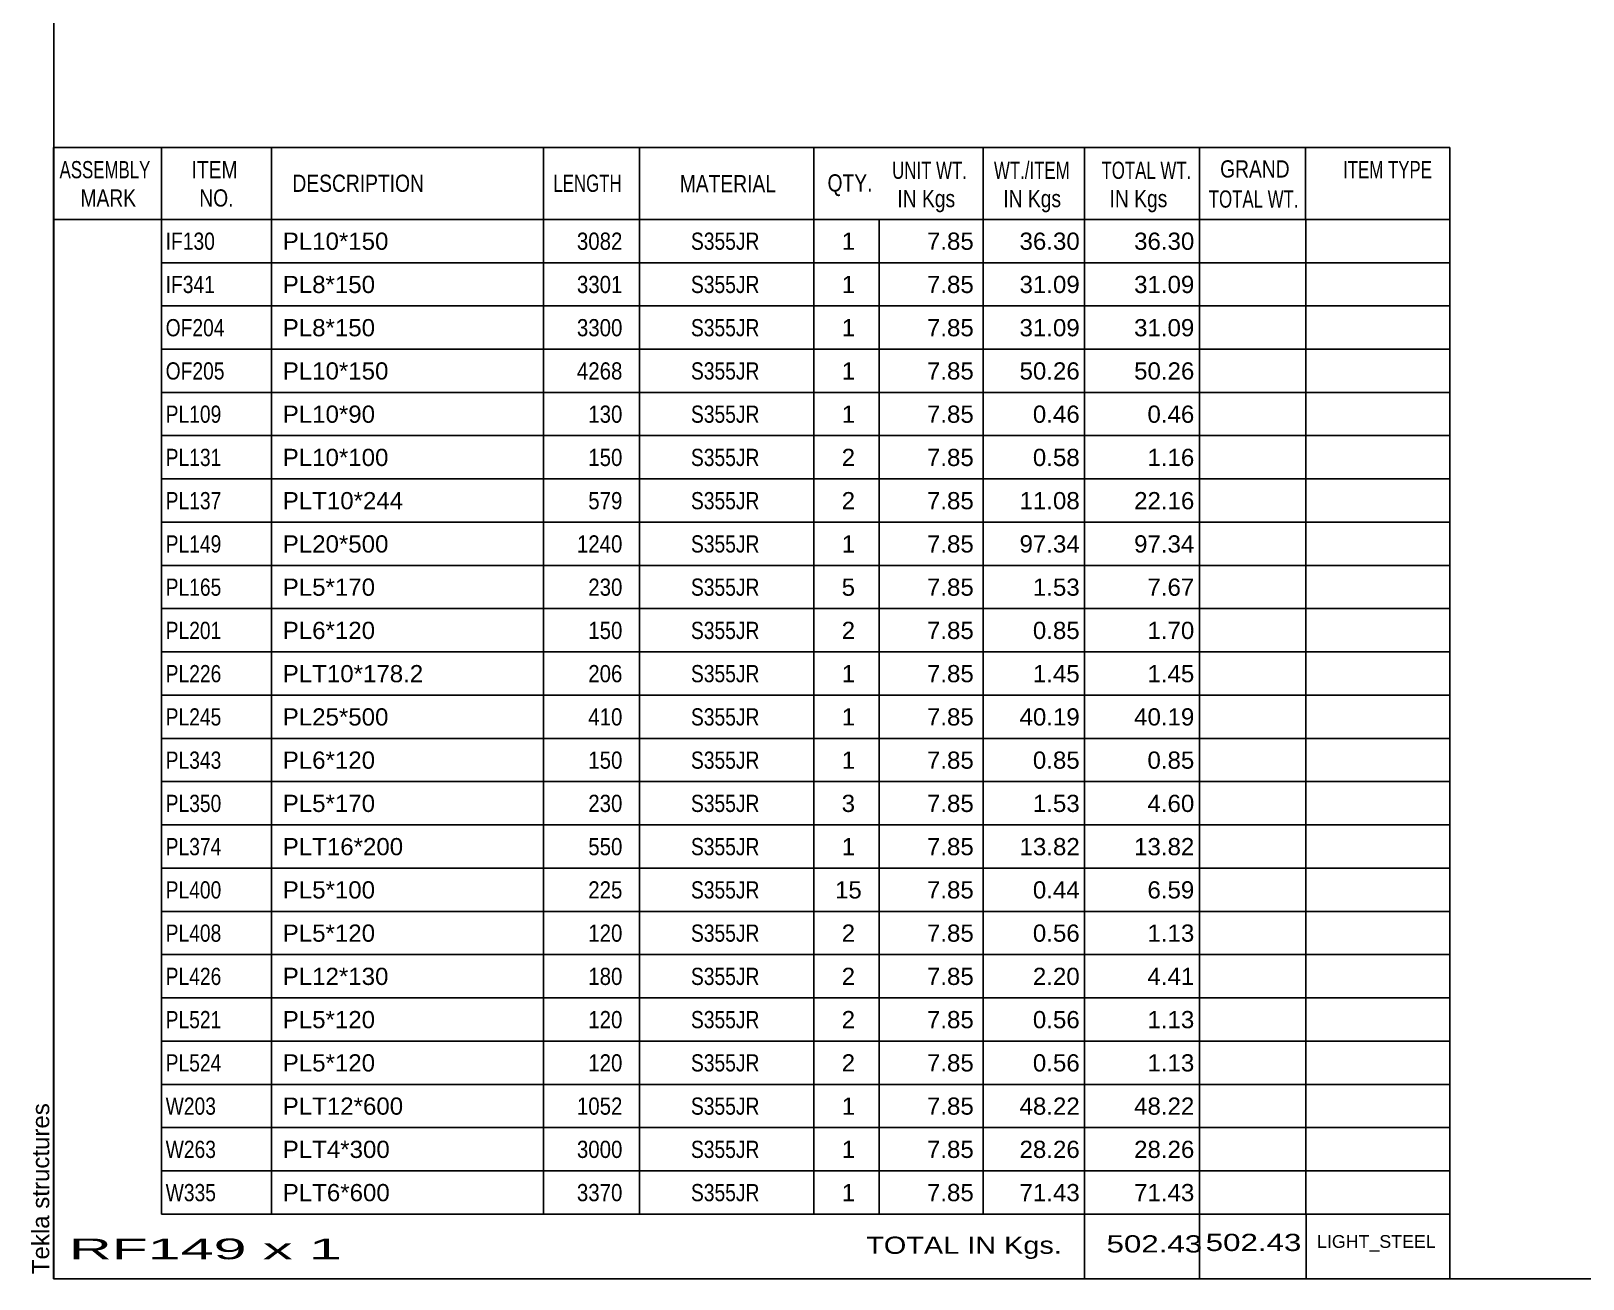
# Model space of a CAD drawing. Header units: millimetres. Extents: x -37 to 366, y -198 to 79.
# Drawn here: x -37 to 135.2, y -197.6 to -59.1 of the extents above; entities that cross this region are included whole.
import ezdxf

# ---------------------------------------------------------------- set-up
doc = ezdxf.new("R2010")
doc.units = ezdxf.units.MM
doc.styles.add('Arial', font='ARIAL.TTF', dxfattribs={"height": 0.2})

# ---------------------------------------------------------------- blocks, each defined once
blk = doc.blocks.new('Unknown-627304278-1201')
at = {"color": 5, "linetype": 'Continuous'}
for p, q in [((-34.48, 79.41), (-34.48, -197.59)), ((-34.48, -197.59), (365.52, -197.59))]:
    blk.add_line(p, q, dxfattribs=at)
at = {"color": 174, "linetype": 'Continuous', "style": 'Arial'}
blk.add_text('Tekla structures', height=1.9102, rotation=90, dxfattribs=at).set_placement((-34.98, -197.09))
blk = doc.blocks.new('CBS_BOM-627304278-12720')
at = {"color": 7, "linetype": 'Continuous'}
for p, q in [((-34.51, -80.02), (-34.51, -72.02)), ((-34.51, -72.02), (120.41, -72.02)), ((-22.51, -80.02), (-22.51, -72.02)), ((-10.32, -80.02), (-10.32, -72.02)), ((19.84, -80.02), (19.84, -72.02)), ((30.52, -80.02), (30.52, -72.02)), ((49.84, -80.02), (49.84, -72.02)), ((68.64, -80.02), (68.64, -72.02)), ((79.85, -80.02), (79.85, -72.02)), ((92.64, -80.02), (92.64, -72.02)), ((104.39, -80.02), (104.39, -72.02)), ((120.41, -72.03), (120.4, -80.01)), ((-34.51, -80.02), (120.41, -80.02)), ((-34.51, -84.82), (-34.51, -80.02)), ((-22.51, -84.82), (-22.51, -80.02)), ((-10.32, -84.82), (-10.32, -80.02)), ((19.84, -84.82), (19.84, -80.02)), ((30.52, -84.82), (30.52, -80.02)), ((49.84, -84.82), (49.84, -80.02)), ((57.1, -84.82), (57.1, -80.02)), ((68.64, -84.82), (68.64, -80.02)), ((79.85, -84.82), (79.85, -80.02)), ((92.64, -84.82), (92.64, -80.02)), ((104.4, -84.82), (104.4, -80.02)), ((120.41, -80.03), (120.41, -84.82)), ((-34.51, -89.62), (-34.51, -84.82)), ((-22.51, -84.82), (120.41, -84.82)), ((-22.51, -89.62), (-22.51, -84.82)), ((-10.32, -89.62), (-10.32, -84.82)), ((19.84, -89.62), (19.84, -84.82)), ((30.52, -89.62), (30.52, -84.82)), ((49.84, -89.62), (49.84, -84.82)), ((57.1, -89.62), (57.1, -84.82)), ((68.64, -89.62), (68.64, -84.82)), ((79.85, -89.62), (79.85, -84.82)), ((92.64, -89.62), (92.64, -84.82)), ((104.4, -89.62), (104.4, -84.82)), ((120.41, -84.83), (120.41, -89.62)), ((-34.51, -94.42), (-34.51, -89.62)), ((-22.51, -89.62), (120.41, -89.62)), ((-22.51, -94.42), (-22.51, -89.62)), ((-10.32, -94.42), (-10.32, -89.62)), ((19.84, -94.42), (19.84, -89.62)), ((30.52, -94.42), (30.52, -89.62)), ((49.84, -94.42), (49.84, -89.62)), ((57.1, -94.42), (57.1, -89.62)), ((68.64, -94.42), (68.64, -89.62)), ((79.85, -94.42), (79.85, -89.62)), ((92.64, -94.42), (92.64, -89.62)), ((104.4, -94.42), (104.4, -89.62)), ((120.41, -89.63), (120.41, -94.42)), ((-34.51, -99.22), (-34.51, -94.42)), ((-22.51, -94.42), (120.41, -94.42)), ((-22.51, -99.22), (-22.51, -94.42)), ((-10.32, -99.22), (-10.32, -94.42)), ((19.84, -99.22), (19.84, -94.42)), ((30.52, -99.22), (30.52, -94.42)), ((49.84, -99.22), (49.84, -94.42)), ((57.1, -99.22), (57.1, -94.42)), ((68.64, -99.22), (68.64, -94.42)), ((79.85, -99.22), (79.85, -94.42)), ((92.64, -99.22), (92.64, -94.42)), ((104.4, -99.22), (104.4, -94.42)), ((120.41, -94.43), (120.41, -99.22)), ((-34.51, -104.02), (-34.51, -99.22)), ((-22.51, -99.22), (120.41, -99.22)), ((-22.51, -104.02), (-22.51, -99.22)), ((-10.32, -104.02), (-10.32, -99.22)), ((19.84, -104.02), (19.84, -99.22)), ((30.52, -104.02), (30.52, -99.22)), ((49.84, -104.02), (49.84, -99.22)), ((57.1, -104.02), (57.1, -99.22)), ((68.64, -104.02), (68.64, -99.22)), ((79.85, -104.02), (79.85, -99.22)), ((92.64, -104.02), (92.64, -99.22)), ((104.4, -104.02), (104.4, -99.22)), ((120.41, -99.23), (120.41, -104.02)), ((-34.51, -108.82), (-34.51, -104.02)), ((-22.51, -104.02), (120.41, -104.02)), ((-22.51, -108.82), (-22.51, -104.02)), ((-10.32, -108.82), (-10.32, -104.02)), ((19.84, -108.82), (19.84, -104.02)), ((30.52, -108.82), (30.52, -104.02)), ((49.84, -108.82), (49.84, -104.02)), ((57.1, -108.82), (57.1, -104.02)), ((68.64, -108.82), (68.64, -104.02)), ((79.85, -108.82), (79.85, -104.02)), ((92.64, -108.82), (92.64, -104.02)), ((104.4, -108.82), (104.4, -104.02)), ((120.41, -104.03), (120.41, -108.82)), ((-34.51, -113.62), (-34.51, -108.82)), ((-22.51, -108.82), (120.41, -108.82)), ((-22.51, -113.62), (-22.51, -108.82)), ((-10.32, -113.62), (-10.32, -108.82)), ((19.84, -113.62), (19.84, -108.82)), ((30.52, -113.62), (30.52, -108.82)), ((49.84, -113.62), (49.84, -108.82)), ((57.1, -113.62), (57.1, -108.82)), ((68.64, -113.62), (68.64, -108.82)), ((79.85, -113.62), (79.85, -108.82)), ((92.64, -113.62), (92.64, -108.82)), ((104.4, -113.62), (104.4, -108.82)), ((120.41, -108.83), (120.41, -113.62)), ((-34.51, -118.42), (-34.51, -113.62)), ((-22.51, -113.62), (120.41, -113.62)), ((-22.51, -118.42), (-22.51, -113.62)), ((-10.32, -118.42), (-10.32, -113.62)), ((19.84, -118.42), (19.84, -113.62)), ((30.52, -118.42), (30.52, -113.62)), ((49.84, -118.42), (49.84, -113.62)), ((57.1, -118.42), (57.1, -113.62)), ((68.64, -118.42), (68.64, -113.62)), ((79.85, -118.42), (79.85, -113.62)), ((92.64, -118.42), (92.64, -113.62)), ((104.4, -118.42), (104.4, -113.62)), ((120.41, -113.63), (120.41, -118.42)), ((-34.51, -123.22), (-34.51, -118.42)), ((-22.51, -118.42), (120.41, -118.42)), ((-22.51, -123.22), (-22.51, -118.42)), ((-10.32, -123.22), (-10.32, -118.42)), ((19.84, -123.22), (19.84, -118.42)), ((30.52, -123.22), (30.52, -118.42)), ((49.84, -123.22), (49.84, -118.42)), ((57.1, -123.22), (57.1, -118.42)), ((68.64, -123.22), (68.64, -118.42)), ((79.85, -123.22), (79.85, -118.42)), ((92.64, -123.22), (92.64, -118.42)), ((104.4, -123.22), (104.4, -118.42)), ((120.41, -118.43), (120.41, -123.22)), ((-34.51, -128.02), (-34.51, -123.22)), ((-22.51, -123.22), (120.41, -123.22)), ((-22.51, -128.02), (-22.51, -123.22)), ((-10.32, -128.02), (-10.32, -123.22)), ((19.84, -128.02), (19.84, -123.22)), ((30.52, -128.02), (30.52, -123.22)), ((49.84, -128.02), (49.84, -123.22)), ((57.1, -128.02), (57.1, -123.22)), ((68.64, -128.02), (68.64, -123.22)), ((79.85, -128.02), (79.85, -123.22)), ((92.64, -128.02), (92.64, -123.22)), ((104.4, -128.02), (104.4, -123.22)), ((120.41, -123.23), (120.41, -128.02)), ((-34.51, -132.82), (-34.51, -128.02)), ((-22.51, -128.02), (120.41, -128.02)), ((-22.51, -132.82), (-22.51, -128.02)), ((-10.32, -132.82), (-10.32, -128.02)), ((19.84, -132.82), (19.84, -128.02)), ((30.52, -132.82), (30.52, -128.02)), ((49.84, -132.82), (49.84, -128.02)), ((57.1, -132.82), (57.1, -128.02)), ((68.64, -132.82), (68.64, -128.02)), ((79.85, -132.82), (79.85, -128.02)), ((92.64, -132.82), (92.64, -128.02)), ((104.4, -132.82), (104.4, -128.02)), ((120.41, -128.03), (120.41, -132.82)), ((-34.51, -137.62), (-34.51, -132.82)), ((-22.51, -132.82), (120.41, -132.82)), ((-22.51, -137.62), (-22.51, -132.82)), ((-10.32, -137.62), (-10.32, -132.82)), ((19.84, -137.62), (19.84, -132.82)), ((30.52, -137.62), (30.52, -132.82)), ((49.84, -137.62), (49.84, -132.82)), ((57.1, -137.62), (57.1, -132.82)), ((68.64, -137.62), (68.64, -132.82)), ((79.85, -137.62), (79.85, -132.82)), ((92.64, -137.62), (92.64, -132.82)), ((104.4, -137.62), (104.4, -132.82)), ((120.41, -132.83), (120.41, -137.62)), ((-34.51, -142.42), (-34.51, -137.62)), ((-22.51, -137.62), (120.41, -137.62)), ((-22.51, -142.42), (-22.51, -137.62)), ((-10.32, -142.42), (-10.32, -137.62)), ((19.84, -142.42), (19.84, -137.62)), ((30.52, -142.42), (30.52, -137.62)), ((49.84, -142.42), (49.84, -137.62)), ((57.1, -142.42), (57.1, -137.62)), ((68.64, -142.42), (68.64, -137.62)), ((79.85, -142.42), (79.85, -137.62)), ((92.64, -142.42), (92.64, -137.62)), ((104.4, -142.42), (104.4, -137.62)), ((120.41, -137.63), (120.41, -142.42)), ((-34.51, -147.22), (-34.51, -142.42)), ((-22.51, -142.42), (120.41, -142.42)), ((-22.51, -147.22), (-22.51, -142.42)), ((-10.32, -147.22), (-10.32, -142.42)), ((19.84, -147.22), (19.84, -142.42)), ((30.52, -147.22), (30.52, -142.42)), ((49.84, -147.22), (49.84, -142.42)), ((57.1, -147.22), (57.1, -142.42)), ((68.64, -147.22), (68.64, -142.42)), ((79.85, -147.22), (79.85, -142.42)), ((92.64, -147.22), (92.64, -142.42)), ((104.4, -147.22), (104.4, -142.42)), ((120.41, -142.43), (120.41, -147.22)), ((-34.51, -152.02), (-34.51, -147.22)), ((-22.51, -147.22), (120.41, -147.22)), ((-22.51, -152.02), (-22.51, -147.22)), ((-10.32, -152.02), (-10.32, -147.22)), ((19.84, -152.02), (19.84, -147.22)), ((30.52, -152.02), (30.52, -147.22)), ((49.84, -152.02), (49.84, -147.22)), ((57.1, -152.02), (57.1, -147.22)), ((68.64, -152.02), (68.64, -147.22)), ((79.85, -152.02), (79.85, -147.22)), ((92.64, -152.02), (92.64, -147.22)), ((104.4, -152.02), (104.4, -147.22)), ((120.41, -147.23), (120.41, -152.02)), ((-34.51, -156.82), (-34.51, -152.02)), ((-22.51, -152.02), (120.41, -152.02)), ((-22.51, -156.82), (-22.51, -152.02)), ((-10.32, -156.82), (-10.32, -152.02)), ((19.84, -156.82), (19.84, -152.02)), ((30.52, -156.82), (30.52, -152.02)), ((49.84, -156.82), (49.84, -152.02)), ((57.1, -156.82), (57.1, -152.02)), ((68.64, -156.82), (68.64, -152.02)), ((79.85, -156.82), (79.85, -152.02)), ((92.64, -156.82), (92.64, -152.02)), ((104.4, -156.82), (104.4, -152.02)), ((120.41, -152.03), (120.41, -156.82)), ((-34.51, -161.62), (-34.51, -156.82)), ((-22.51, -156.82), (120.41, -156.82)), ((-22.51, -161.62), (-22.51, -156.82)), ((-10.32, -161.62), (-10.32, -156.82)), ((19.84, -161.62), (19.84, -156.82)), ((30.52, -161.62), (30.52, -156.82)), ((49.84, -161.62), (49.84, -156.82)), ((57.1, -161.62), (57.1, -156.82)), ((68.64, -161.62), (68.64, -156.82)), ((79.85, -161.62), (79.85, -156.82)), ((92.64, -161.62), (92.64, -156.82)), ((104.4, -161.62), (104.4, -156.82)), ((120.41, -156.83), (120.41, -161.62)), ((-34.51, -166.42), (-34.51, -161.62)), ((-22.51, -161.62), (120.41, -161.62)), ((-22.51, -166.42), (-22.51, -161.62)), ((-10.32, -166.42), (-10.32, -161.62)), ((19.84, -166.42), (19.84, -161.62)), ((30.52, -166.42), (30.52, -161.62)), ((49.84, -166.42), (49.84, -161.62)), ((57.1, -166.42), (57.1, -161.62)), ((68.64, -166.42), (68.64, -161.62)), ((79.85, -166.42), (79.85, -161.62)), ((92.64, -166.42), (92.64, -161.62)), ((104.4, -166.42), (104.4, -161.62)), ((120.41, -161.63), (120.41, -166.42)), ((-34.51, -171.22), (-34.51, -166.42)), ((-22.51, -166.42), (120.41, -166.42)), ((-22.51, -171.22), (-22.51, -166.42)), ((-10.32, -171.22), (-10.32, -166.42)), ((19.84, -171.22), (19.84, -166.42)), ((30.52, -171.22), (30.52, -166.42)), ((49.84, -171.22), (49.84, -166.42)), ((57.1, -171.22), (57.1, -166.42)), ((68.64, -171.22), (68.64, -166.42)), ((79.85, -171.22), (79.85, -166.42)), ((92.64, -171.22), (92.64, -166.42)), ((104.4, -171.22), (104.4, -166.42)), ((120.41, -166.43), (120.41, -171.22)), ((-34.51, -176.02), (-34.51, -171.22)), ((-22.51, -171.22), (120.41, -171.22)), ((-22.51, -176.02), (-22.51, -171.22)), ((-10.32, -176.02), (-10.32, -171.22)), ((19.84, -176.02), (19.84, -171.22)), ((30.52, -176.02), (30.52, -171.22)), ((49.84, -176.02), (49.84, -171.22)), ((57.1, -176.02), (57.1, -171.22)), ((68.64, -176.02), (68.64, -171.22)), ((79.85, -176.02), (79.85, -171.22)), ((92.64, -176.02), (92.64, -171.22)), ((104.4, -176.02), (104.4, -171.22)), ((120.41, -171.23), (120.41, -176.02)), ((-34.51, -180.82), (-34.51, -176.02)), ((-22.51, -176.02), (120.41, -176.02)), ((-22.51, -180.82), (-22.51, -176.02)), ((-10.32, -180.82), (-10.32, -176.02)), ((19.84, -180.82), (19.84, -176.02)), ((30.52, -180.82), (30.52, -176.02)), ((49.84, -180.82), (49.84, -176.02)), ((57.1, -180.82), (57.1, -176.02)), ((68.64, -180.82), (68.64, -176.02)), ((79.85, -180.82), (79.85, -176.02)), ((92.64, -180.82), (92.64, -176.02)), ((104.4, -180.82), (104.4, -176.02)), ((120.41, -176.03), (120.41, -180.82)), ((-34.51, -185.62), (-34.51, -180.82)), ((-22.51, -180.82), (120.41, -180.82)), ((-22.51, -185.62), (-22.51, -180.82)), ((-10.32, -185.62), (-10.32, -180.82)), ((19.84, -185.62), (19.84, -180.82)), ((30.52, -185.62), (30.52, -180.82)), ((49.84, -185.62), (49.84, -180.82)), ((57.1, -185.62), (57.1, -180.82)), ((68.64, -185.62), (68.64, -180.82)), ((79.85, -185.62), (79.85, -180.82)), ((92.64, -185.62), (92.64, -180.82)), ((104.4, -185.62), (104.4, -180.82)), ((120.41, -180.83), (120.41, -185.62)), ((-34.51, -190.42), (-34.51, -185.62)), ((-22.51, -185.62), (120.41, -185.62)), ((-22.51, -190.42), (-22.51, -185.62)), ((-10.32, -190.42), (-10.32, -185.62)), ((19.84, -190.42), (19.84, -185.62)), ((30.52, -190.42), (30.52, -185.62)), ((49.84, -190.42), (49.84, -185.62)), ((57.1, -190.42), (57.1, -185.62)), ((68.64, -190.42), (68.64, -185.62)), ((79.85, -190.42), (79.85, -185.62)), ((92.64, -190.42), (92.64, -185.62)), ((104.4, -190.42), (104.4, -185.62)), ((120.41, -185.63), (120.41, -190.42)), ((-34.51, -197.62), (-34.51, -190.44)), ((-22.51, -190.42), (120.41, -190.42)), ((79.85, -197.62), (79.85, -190.44)), ((92.64, -197.62), (92.64, -190.44)), ((104.44, -197.62), (104.44, -190.44)), ((120.41, -190.42), (120.41, -197.62)), ((-34.51, -197.62), (120.41, -197.62))]:
    blk.add_line(p, q, dxfattribs=at)
at = {"color": 3, "linetype": 'Continuous', "style": 'Arial'}
for s, height, width, p in [('ASSEMBLY', 1.91, 0.7, (-33.83, -75.45)), ('ITEM', 1.91, 0.8, (-19.19, -75.45)), ('UNIT WT.', 1.91, 0.7, (58.53, -75.52)), ('WT./ITEM', 1.91, 0.7, (69.82, -75.52)), ('TOTAL WT.', 1.91, 0.7, (81.75, -75.52)), ('GRAND', 1.91, 0.8, (94.91, -75.37)), ('ITEM TYPE', 1.91, 0.7, (108.55, -75.44)), ('DESCRIPTION', 1.9102, 0.8, (-8, -76.96)), ('LENGTH', 1.91, 0.7, (20.95, -76.96)), ('MATERIAL', 1.91, 0.8, (34.97, -77)), ('QTY.', 1.91, 0.8, (51.36, -76.92)), ('MARK', 1.91, 0.8, (-31.51, -78.59)), ('NO.', 1.91, 0.8, (-18.33, -78.59)), ('IN Kgs', 1.91, 0.8, (59.11, -78.66)), ('IN Kgs', 1.91, 0.8, (70.86, -78.66)), ('IN Kgs', 1.91, 0.8, (82.65, -78.66)), ('TOTAL WT.', 1.91, 0.7, (93.65, -78.71))]:
    blk.add_text(s, height=height, dxfattribs=dict(at, width=width)).set_placement(p)
at = {"color": 7, "linetype": 'Continuous', "style": 'Arial'}
for s, width, p in [('IF130', 0.8, (-22.06, -83.39)), ('3082', 0.85, (23.56, -83.39)), ('S355JR', 0.8, (36.21, -83.39)), ('IF341', 0.8, (-22.06, -88.19)), ('3301', 0.85, (23.56, -88.19)), ('S355JR', 0.8, (36.21, -88.19)), ('OF204', 0.8, (-22.06, -92.99)), ('3300', 0.85, (23.56, -92.99)), ('S355JR', 0.8, (36.21, -92.99)), ('OF205', 0.8, (-22.06, -97.79)), ('4268', 0.85, (23.56, -97.79)), ('S355JR', 0.8, (36.21, -97.79)), ('PL109', 0.8, (-22.06, -102.59)), ('130', 0.85, (24.82, -102.59)), ('S355JR', 0.8, (36.21, -102.59)), ('PL131', 0.8, (-22.06, -107.39)), ('150', 0.85, (24.82, -107.39)), ('S355JR', 0.8, (36.21, -107.39)), ('PL137', 0.8, (-22.06, -112.19)), ('579', 0.85, (24.82, -112.19)), ('S355JR', 0.8, (36.21, -112.19)), ('PL149', 0.8, (-22.06, -116.99)), ('1240', 0.85, (23.56, -116.99)), ('S355JR', 0.8, (36.21, -116.99)), ('PL165', 0.8, (-22.06, -121.79)), ('230', 0.85, (24.82, -121.79)), ('S355JR', 0.8, (36.21, -121.79)), ('PL201', 0.8, (-22.06, -126.59)), ('150', 0.85, (24.82, -126.59)), ('S355JR', 0.8, (36.21, -126.59)), ('PL226', 0.8, (-22.06, -131.39)), ('206', 0.85, (24.82, -131.39)), ('S355JR', 0.8, (36.21, -131.39)), ('PL245', 0.8, (-22.06, -136.19)), ('410', 0.85, (24.82, -136.19)), ('S355JR', 0.8, (36.21, -136.19)), ('PL343', 0.8, (-22.06, -140.99)), ('150', 0.85, (24.82, -140.99)), ('S355JR', 0.8, (36.21, -140.99)), ('PL350', 0.8, (-22.06, -145.79)), ('230', 0.85, (24.82, -145.79)), ('S355JR', 0.8, (36.21, -145.79)), ('PL374', 0.8, (-22.06, -150.59)), ('550', 0.85, (24.82, -150.59)), ('S355JR', 0.8, (36.21, -150.59)), ('PL400', 0.8, (-22.06, -155.39)), ('225', 0.85, (24.82, -155.39)), ('S355JR', 0.8, (36.21, -155.39)), ('PL408', 0.8, (-22.06, -160.19)), ('120', 0.85, (24.82, -160.19)), ('S355JR', 0.8, (36.21, -160.19)), ('PL426', 0.8, (-22.06, -164.99)), ('180', 0.85, (24.82, -164.99)), ('S355JR', 0.8, (36.21, -164.99)), ('PL521', 0.8, (-22.06, -169.79)), ('120', 0.85, (24.82, -169.79)), ('S355JR', 0.8, (36.21, -169.79)), ('PL524', 0.8, (-22.06, -174.59)), ('120', 0.85, (24.82, -174.59)), ('S355JR', 0.8, (36.21, -174.59)), ('W203', 0.8, (-22.06, -179.39)), ('1052', 0.85, (23.56, -179.39)), ('S355JR', 0.8, (36.21, -179.39)), ('W263', 0.8, (-22.06, -184.19)), ('3000', 0.85, (23.56, -184.19)), ('S355JR', 0.8, (36.21, -184.19)), ('W335', 0.8, (-22.06, -188.99)), ('3370', 0.85, (23.56, -188.99)), ('S355JR', 0.8, (36.21, -188.99))]:
    blk.add_text(s, height=1.91, dxfattribs=dict(at, width=width)).set_placement(p)
for s, height, p in [('PL10*150', 1.91, (-9.07, -83.39)), ('1', 1.91, (52.93, -83.39)), ('7.85', 1.91, (62.39, -83.39)), ('36.30', 1.91, (72.66, -83.39)), ('36.30', 1.91, (85.37, -83.39)), ('PL8*150', 1.91, (-9.07, -88.19)), ('1', 1.91, (52.93, -88.19)), ('7.85', 1.91, (62.39, -88.19)), ('31.09', 1.91, (72.66, -88.19)), ('31.09', 1.91, (85.37, -88.19)), ('PL8*150', 1.91, (-9.07, -92.99)), ('1', 1.91, (52.93, -92.99)), ('7.85', 1.91, (62.39, -92.99)), ('31.09', 1.91, (72.66, -92.99)), ('31.09', 1.91, (85.37, -92.99)), ('PL10*150', 1.91, (-9.07, -97.79)), ('1', 1.91, (52.93, -97.79)), ('7.85', 1.91, (62.39, -97.79)), ('50.26', 1.91, (72.66, -97.79)), ('50.26', 1.91, (85.37, -97.79)), ('PL10*90', 1.91, (-9.07, -102.59)), ('1', 1.91, (52.93, -102.59)), ('7.85', 1.91, (62.39, -102.59)), ('0.46', 1.91, (74.14, -102.59)), ('0.46', 1.91, (86.85, -102.59)), ('PL10*100', 1.91, (-9.07, -107.39)), ('2', 1.91, (52.93, -107.39)), ('7.85', 1.91, (62.39, -107.39)), ('0.58', 1.91, (74.14, -107.39)), ('1.16', 1.91, (86.85, -107.39)), ('PLT10*244', 1.91, (-9.07, -112.19)), ('2', 1.91, (52.93, -112.19)), ('7.85', 1.91, (62.39, -112.19)), ('11.08', 1.91, (72.66, -112.19)), ('22.16', 1.91, (85.37, -112.19)), ('PL20*500', 1.91, (-9.07, -116.99)), ('1', 1.91, (52.93, -116.99)), ('7.85', 1.91, (62.39, -116.99)), ('97.34', 1.91, (72.66, -116.99)), ('97.34', 1.91, (85.37, -116.99)), ('PL5*170', 1.91, (-9.07, -121.79)), ('5', 1.91, (52.93, -121.79)), ('7.85', 1.91, (62.39, -121.79)), ('1.53', 1.91, (74.14, -121.79)), ('7.67', 1.91, (86.85, -121.79)), ('PL6*120', 1.91, (-9.07, -126.59)), ('2', 1.91, (52.93, -126.59)), ('7.85', 1.91, (62.39, -126.59)), ('0.85', 1.91, (74.14, -126.59)), ('1.70', 1.91, (86.85, -126.59)), ('PLT10*178.2', 1.9102, (-9.07, -131.39)), ('1', 1.91, (52.93, -131.39)), ('7.85', 1.91, (62.39, -131.39)), ('1.45', 1.91, (74.14, -131.39)), ('1.45', 1.91, (86.85, -131.39)), ('PL25*500', 1.91, (-9.07, -136.19)), ('1', 1.91, (52.93, -136.19)), ('7.85', 1.91, (62.39, -136.19)), ('40.19', 1.91, (72.66, -136.19)), ('40.19', 1.91, (85.37, -136.19)), ('PL6*120', 1.91, (-9.07, -140.99)), ('1', 1.91, (52.93, -140.99)), ('7.85', 1.91, (62.39, -140.99)), ('0.85', 1.91, (74.14, -140.99)), ('0.85', 1.91, (86.85, -140.99)), ('PL5*170', 1.91, (-9.07, -145.79)), ('3', 1.91, (52.93, -145.79)), ('7.85', 1.91, (62.39, -145.79)), ('1.53', 1.91, (74.14, -145.79)), ('4.60', 1.91, (86.85, -145.79)), ('PLT16*200', 1.91, (-9.07, -150.59)), ('1', 1.91, (52.93, -150.59)), ('7.85', 1.91, (62.39, -150.59)), ('13.82', 1.91, (72.66, -150.59)), ('13.82', 1.91, (85.37, -150.59)), ('PL5*100', 1.91, (-9.07, -155.39)), ('15', 1.91, (52.19, -155.39)), ('7.85', 1.91, (62.39, -155.39)), ('0.44', 1.91, (74.14, -155.39)), ('6.59', 1.91, (86.85, -155.39)), ('PL5*120', 1.91, (-9.07, -160.19)), ('2', 1.91, (52.93, -160.19)), ('7.85', 1.91, (62.39, -160.19)), ('0.56', 1.91, (74.14, -160.19)), ('1.13', 1.91, (86.85, -160.19)), ('PL12*130', 1.91, (-9.07, -164.99)), ('2', 1.91, (52.93, -164.99)), ('7.85', 1.91, (62.39, -164.99)), ('2.20', 1.91, (74.14, -164.99)), ('4.41', 1.91, (86.85, -164.99)), ('PL5*120', 1.91, (-9.07, -169.79)), ('2', 1.91, (52.93, -169.79)), ('7.85', 1.91, (62.39, -169.79)), ('0.56', 1.91, (74.14, -169.79)), ('1.13', 1.91, (86.85, -169.79)), ('PL5*120', 1.91, (-9.07, -174.59)), ('2', 1.91, (52.93, -174.59)), ('7.85', 1.91, (62.39, -174.59)), ('0.56', 1.91, (74.14, -174.59)), ('1.13', 1.91, (86.85, -174.59)), ('PLT12*600', 1.91, (-9.07, -179.39)), ('1', 1.91, (52.93, -179.39)), ('7.85', 1.91, (62.39, -179.39)), ('48.22', 1.91, (72.66, -179.39)), ('48.22', 1.91, (85.37, -179.39)), ('PLT4*300', 1.91, (-9.07, -184.19)), ('1', 1.91, (52.93, -184.19)), ('7.85', 1.91, (62.39, -184.19)), ('28.26', 1.91, (72.66, -184.19)), ('28.26', 1.91, (85.37, -184.19)), ('PLT6*600', 1.91, (-9.07, -188.99)), ('1', 1.91, (52.93, -188.99)), ('7.85', 1.91, (62.39, -188.99)), ('71.43', 1.91, (72.66, -188.99)), ('71.43', 1.91, (85.37, -188.99))]:
    blk.add_text(s, height=height, dxfattribs=at).set_placement(p)
at = {"color": 6, "linetype": 'Continuous', "style": 'Arial'}
for s, height, width, p in [('502.43', 1.91, 1.3, (82.31, -194.68)), ('502.43', 1.91, 1.3, (93.31, -194.52)), ('RF149 x 1', 2.292, 2.05, (-32.79, -195.43)), ('TOTAL IN Kgs.', 1.9102, 1.2, (55.65, -194.83))]:
    blk.add_text(s, height=height, dxfattribs=dict(at, width=width)).set_placement(p)
blk.add_text('LIGHT_STEEL', height=1.4135, dxfattribs=at).set_placement((105.66, -194.17))

msp = doc.modelspace()

# ---------------------------------------------------------------- block references
for name in ['Unknown-627304278-1201', 'CBS_BOM-627304278-12720']:
    msp.add_blockref(name, (0, 0))

doc.saveas('drawing.dxf')
